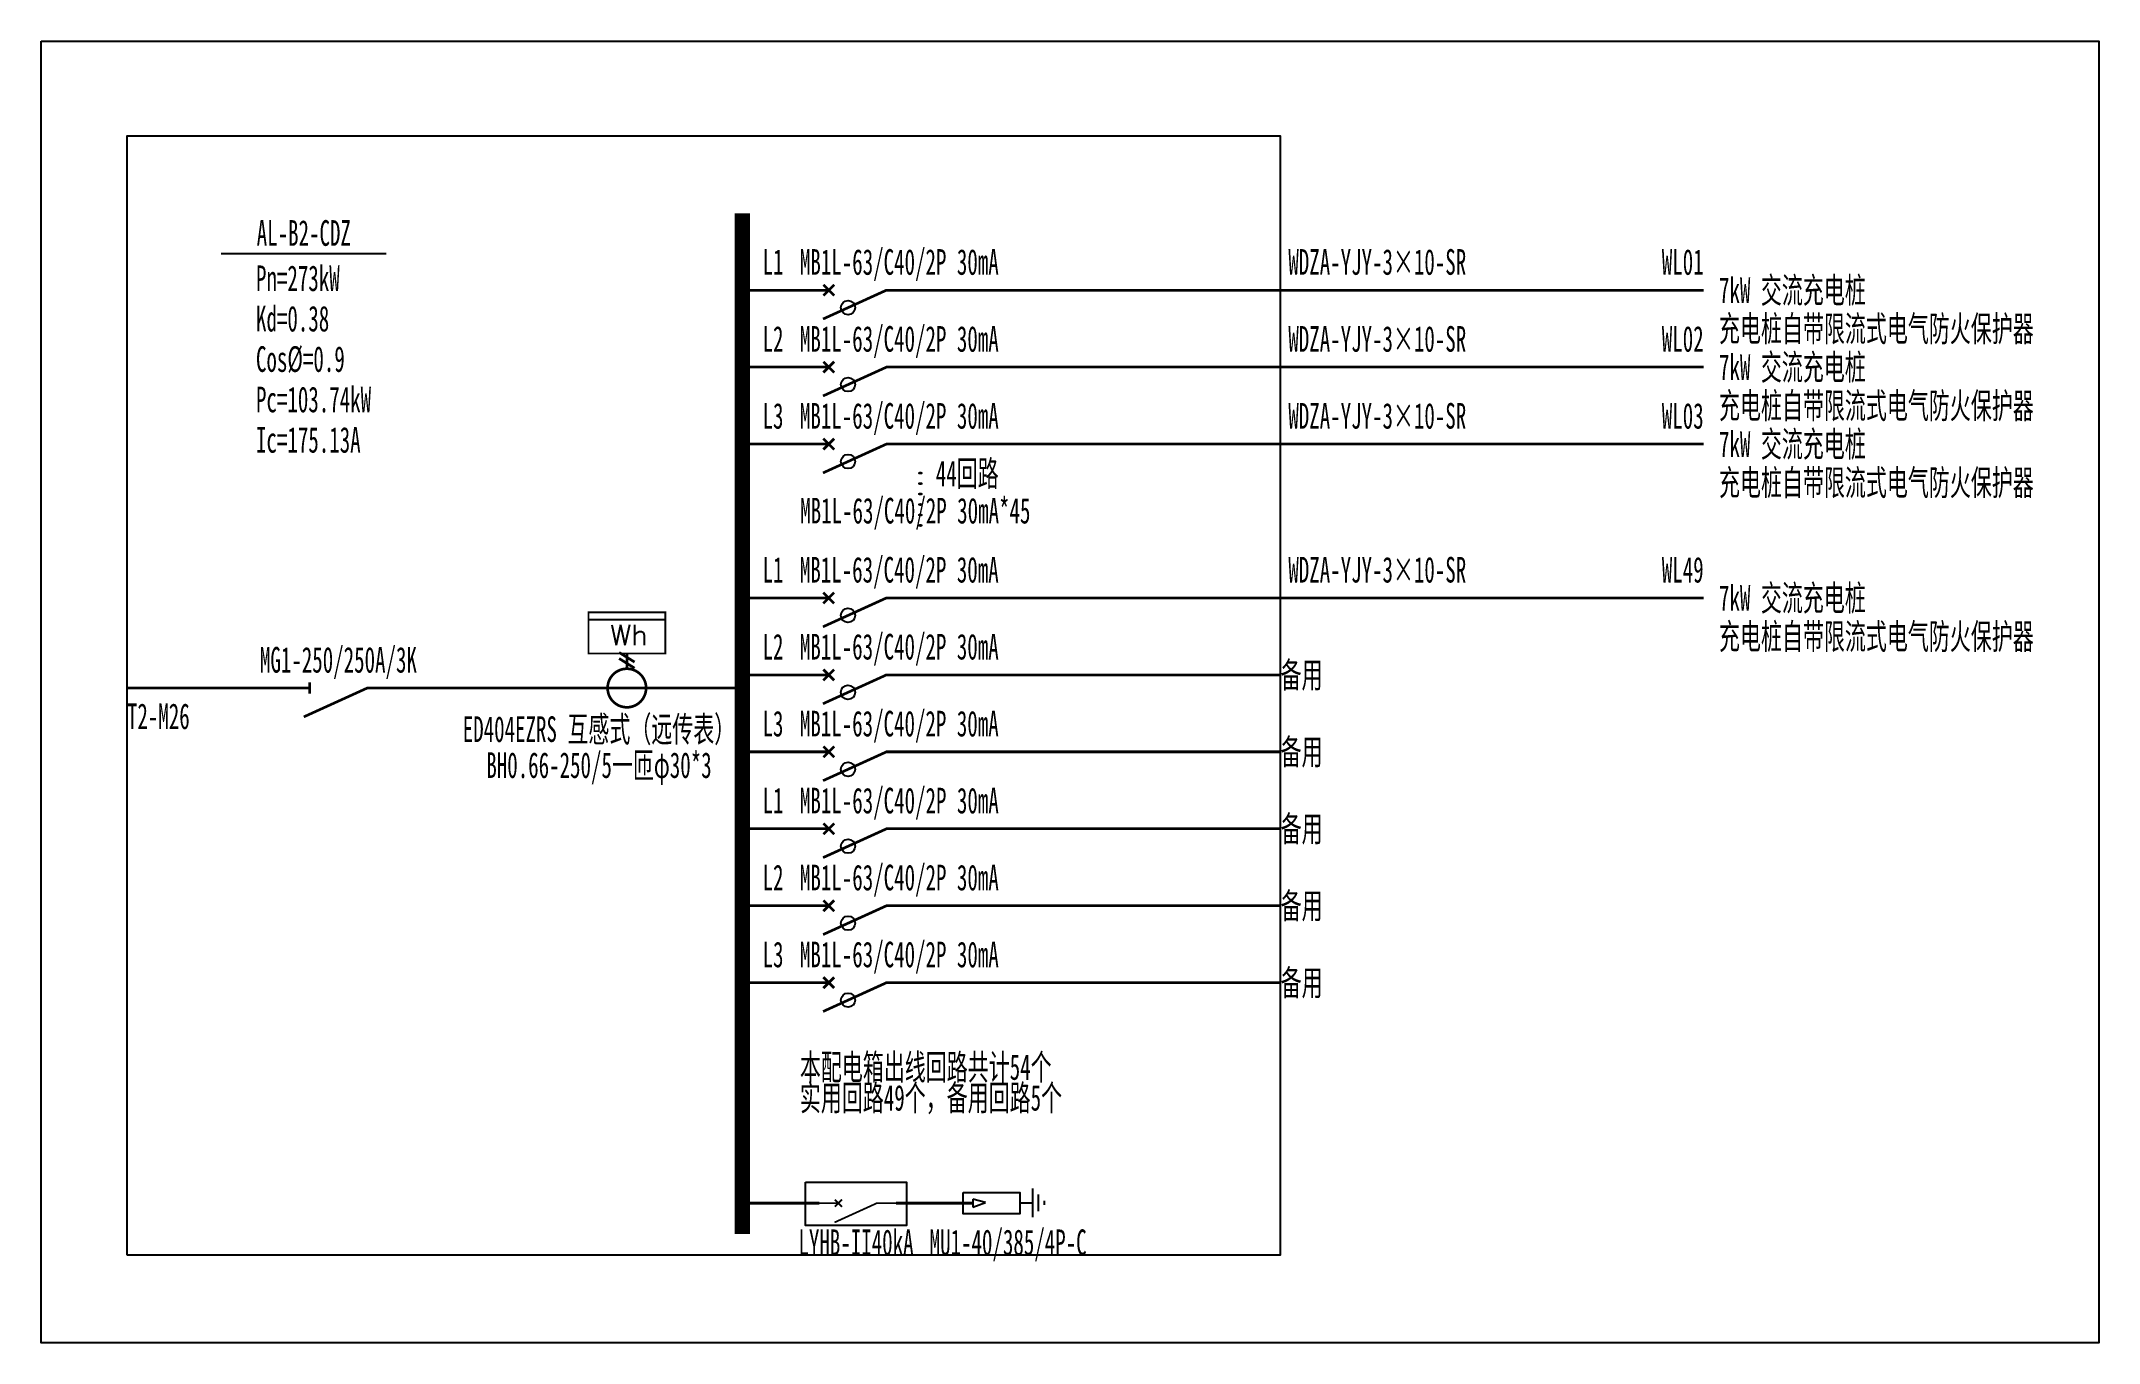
# Model space of a CAD drawing. Extents: x 1433440 to 1438255, y 419569 to 422614.
import ezdxf
from ezdxf.enums import TextEntityAlignment as Align

# ---------------------------------------------------------------- set-up
doc = ezdxf.new("R2010")
doc.units = 0
doc.header["$MEASUREMENT"] = 0
doc.layers.add('系统图', color=1, linetype='Continuous')
doc.styles.add('_SIMPLEX', font='simplex_.ttf', dxfattribs={"width": 0.6})
doc.styles.add('宋体', font='', dxfattribs={"width": 0.8, "height": 3.5})
doc.styles.get('宋体').set_extended_font_data('SimSun')

# ---------------------------------------------------------------- blocks, each defined once
blk = doc.blocks.new('$element$00000189')
at = {"const_width": 0.0233}
for points in [[(0, 0), (0, -1)], [(0.167, -0.5), (0.3, -0.5)], [(0.256, -0.433), (0.172, -0.567)], [(0.308, -0.433), (0.225, -0.567)]]:
    blk.add_lwpolyline(points, dxfattribs=at)
blk.add_lwpolyline([(0, -0.333, 1), (0, -0.667, 1), (0, -0.333)], format="xyb", close=True, dxfattribs=at)
at = {"flags": 9}
blk.add_attdef('S', (0, 0), '', height=0.00000667, dxfattribs=at)
blk = doc.blocks.new('$element$00000492')
blk.add_line((0.173, 0), (0.173, -1))
at = {"const_width": 0.0233}
blk.add_lwpolyline([(-0.267, 0), (0.267, 0), (0.267, -1), (-0.267, -1), (-0.267, 0)], dxfattribs=at)
at = {"style": '_SIMPLEX'}
blk.add_text('Wh', height=0.2667, rotation=270, dxfattribs=at).set_placement((-0.161, -0.281))
at = {"flags": 9}
blk.add_attdef('S', (0, 0), '', height=0.00000667, dxfattribs=at)
blk.add_attdef('S', (0, 0), '', height=0.00000667, dxfattribs=at)
blk.add_attdef('S', (0, 0), '', height=0.00000667, dxfattribs=at)
blk = doc.blocks.new('$element$00000497')
at = {"const_width": 0.0233}
for points in [[(0, 0), (0, -0.25)], [(0, -1), (0, -0.75), (-0.25, -0.2)], [(-0.047, -0.297), (0.047, -0.203)], [(-0.047, -0.203), (0.047, -0.297)]]:
    blk.add_lwpolyline(points, dxfattribs=at)
at = {"flags": 9}
blk.add_attdef('S', (0, 0), '', height=0.00000667, dxfattribs=at)
blk = doc.blocks.new('$element$00000525')
at = {"const_width": 0.0233}
for points in [[(0, 0), (0, -0.25)], [(-0.25, -0.2), (0, -0.75), (0, -1)], [(-0.047, -0.203), (0.047, -0.297)], [(0.047, -0.203), (-0.047, -0.297)]]:
    blk.add_lwpolyline(points, dxfattribs=at)
blk.add_circle((-0.151, -0.417), 0.0615)
at = {"flags": 9}
blk.add_attdef('S', (0, 0), '', height=0.00000667, dxfattribs=at)
blk = doc.blocks.new('$element$00000519')
at = {"const_width": 0.0233}
for points in [[(0, 0), (0, -0.25)], [(0, -1), (0, -0.75), (-0.25, -0.2)], [(-0.05, -0.25), (0.05, -0.25)]]:
    blk.add_lwpolyline(points, dxfattribs=at)
at = {"flags": 9}
blk.add_attdef('S', (0, 0), '', height=0.00000667, dxfattribs=at)

msp = doc.modelspace()

# ---------------------------------------------------------------- linework, layer by layer
at = {"color": 0, "linetype": 'ByBlock'}
for p, q in [((1433861, 422117.4), (1434247.2, 422117.4)), ((1435759.2, 419930), (1435759.2, 419862.8)), ((1435773.1, 419916), (1435773.1, 419876.8)), ((1435649.5, 419897), (1435620.2, 419904.9)), ((1435620.2, 419904.9), (1435620.2, 419886.7)), ((1435620.2, 419886.2), (1435649.5, 419897)), ((1435730, 419896.8), (1435758.1, 419896.8)), ((1435786.8, 419901.6), (1435786.8, 419891.8))]:
    msp.add_line(p, q, dxfattribs=at)
for points in [[(1433640.3, 419775.1), (1436340.2, 419775.1), (1436340.2, 422391.6), (1433640.3, 422391.6)], [(1435228.2, 419945.3), (1435464.9, 419945.3), (1435464.9, 419843.3), (1435228.2, 419843.3)], [(1435597.4, 419921), (1435730.2, 419921), (1435730.2, 419871), (1435597.4, 419871)]]:
    msp.add_lwpolyline(points, close=True, dxfattribs=at)
for points, const_width in [([(1435080.2, 422211.6), (1435080.2, 419823.6)], 36), ([(1435080.2, 422031.6), (1435215.2, 422031.6)], 6.3), ([(1435485.2, 422031.6), (1437330.2, 422031.6)], 6.3), ([(1435080.2, 421851.6), (1435215.2, 421851.6)], 6.3), ([(1435485.2, 421851.6), (1437330.2, 421851.6)], 6.3), ([(1435080.2, 421671.6), (1435215.2, 421671.6)], 6.3), ([(1435485.2, 421671.6), (1437330.2, 421671.6)], 6.3), ([(1435080.1, 421311.6), (1435215.1, 421311.6)], 6.3), ([(1435485.1, 421311.6), (1436340.1, 421311.6)], 6.3), ([(1436340.2, 421311.6), (1437330.2, 421311.6)], 6.3), ([(1435080.1, 421131.6), (1435215.1, 421131.6)], 6.3), ([(1435485.1, 421131.6), (1436340.1, 421131.6)], 6.3), ([(1433640.3, 421100.9), (1434000.2, 421100.9)], 6.3), ([(1434270.2, 421100.9), (1435080.2, 421100.9)], 6.3), ([(1435080.2, 420951.6), (1435215.2, 420951.6)], 6.3), ([(1435485.2, 420951.6), (1436340.2, 420951.6)], 6.3), ([(1435080.3, 420771.6), (1435215.3, 420771.6)], 6.3), ([(1435485.3, 420771.6), (1436340.3, 420771.6)], 6.3), ([(1435080.3, 420591.6), (1435215.3, 420591.6)], 6.3), ([(1435485.3, 420591.6), (1436340.3, 420591.6)], 6.3), ([(1435080.3, 420411.6), (1435215.3, 420411.6)], 6.3), ([(1435485.3, 420411.6), (1436340.3, 420411.6)], 6.3), ([(1435080.2, 419895.8), (1435260.3, 419895.8)], 6.3), ([(1435440.3, 419895.8), (1435620.2, 419895.8)], 6.3)]:
    msp.add_lwpolyline(points, dxfattribs=dict(at, const_width=const_width))
at = {"layer": '系统图'}
msp.add_lwpolyline([(1433439.5, 422614.1), (1438255, 422614.1), (1438255, 419569.1), (1433439.5, 419569.1)], close=True, dxfattribs=at)

# ---------------------------------------------------------------- block references
at = {"color": 0, "linetype": 'ByBlock', "rotation": 90}
for name, p, xscale, yscale, zscale in [('$element$00000525', (1435215.2, 422031.6), 270, 270, 270), ('$element$00000525', (1435215.2, 421851.6), 270, 270, 270), ('$element$00000525', (1435215.2, 421671.6), 270, 270, 270), ('$element$00000525', (1435215.1, 421311.6), 270, 270, 270), ('$element$00000492', (1434720.2, 421229.9), 180, 180, 180), ('$element$00000189', (1434675.2, 421100.9), 270, 270, 270), ('$element$00000519', (1434000.2, 421100.9), 270, 270, 270), ('$element$00000525', (1435215.1, 421131.6), 270, 270, 270), ('$element$00000525', (1435215.2, 420951.6), 270, 270, 270), ('$element$00000525', (1435215.3, 420771.6), 270, 270, 270), ('$element$00000525', (1435215.3, 420591.6), 270, 270, 270), ('$element$00000525', (1435215.3, 420411.6), 270, 270, 270), ('$element$00000497', (1435260.3, 419895.8), 180, 180, 180)]:
    msp.add_blockref(name, p, dxfattribs=dict(at, xscale=xscale, yscale=yscale, zscale=zscale))

# ---------------------------------------------------------------- texts
at = {"color": 0, "linetype": 'ByBlock', "style": '宋体', "width": 0.6}
for s, p in [('AL-B2-CDZ', (1434054.1, 422117.4)), ('L1', (1435152.2, 422049.6)), ('L2', (1435152.2, 421869.6)), ('L3', (1435152.2, 421689.6)), ('L1', (1435152.1, 421329.6)), ('L2', (1435152.1, 421149.6)), ('L3', (1435152.1, 420969.6)), ('L1', (1435152.3, 420789.6)), ('L2', (1435152.3, 420609.6)), ('L3', (1435152.3, 420429.6))]:
    msp.add_text(s, height=60, dxfattribs=at).set_placement(p, align=Align.BOTTOM_CENTER)
at = {"color": 40, "linetype": 'ByBlock', "style": '宋体', "width": 0.6}
for s, p in [('MB1L-63/C40/2P 30mA', (1435215.2, 422049.6)), ('MB1L-63/C40/2P 30mA', (1435215.2, 421869.6)), ('MB1L-63/C40/2P 30mA', (1435215.2, 421689.6)), ('MB1L-63/C40/2P 30mA*45', (1435215.9, 421467.8)), ('MB1L-63/C40/2P 30mA', (1435215.1, 421329.6)), ('MB1L-63/C40/2P 30mA', (1435215.1, 421149.6)), ('MB1L-63/C40/2P 30mA', (1435215.1, 420969.6)), ('MB1L-63/C40/2P 30mA', (1435215.3, 420789.6)), ('MB1L-63/C40/2P 30mA', (1435215.3, 420609.6)), ('MB1L-63/C40/2P 30mA', (1435215.3, 420429.6))]:
    msp.add_text(s, height=60, dxfattribs=at).set_placement(p, align=Align.BOTTOM_LEFT)
at = {"color": 0, "linetype": 'ByBlock', "style": '宋体', "width": 0.6}
for s, p in [('WDZA-YJY-3×10-SR', (1436358.2, 422049.6)), ('WDZA-YJY-3×10-SR', (1436358.2, 421869.6)), ('WDZA-YJY-3×10-SR', (1436358.2, 421689.6)), ('44回路', (1435533.2, 421554.8)), ('WDZA-YJY-3×10-SR', (1436358.2, 421329.6)), ('本配电箱出线回路共计54个', (1435215.1, 420166.3)), ('实用回路49个，备用回路5个', (1435215.1, 420094.3))]:
    msp.add_text(s, height=60, dxfattribs=at).set_placement(p, align=Align.BOTTOM_LEFT)
for s, p in [('WL01', (1437330.2, 422049.6)), ('WL02', (1437330.2, 421869.6)), ('WL03', (1437330.2, 421689.6)), ('WL49', (1437330.2, 421329.6))]:
    msp.add_text(s, height=60, dxfattribs=at).set_placement(p, align=Align.BOTTOM_RIGHT)
for s, p in [('Pn=273kW', (1433942.3, 422029.5)), ('Kd=0.38', (1433942.3, 421935)), ('Cos%%C=0.9', (1433942.3, 421840.5)), ('Pc=103.74kW', (1433942.3, 421746)), ('Ic=175.13A', (1433942.3, 421651.5))]:
    msp.add_text(s, height=60, dxfattribs=at).set_placement(p)
for s, p in [('7kW 交流充电桩', (1437366.1, 422031.6)), ('充电桩自带限流式电气防火保护器', (1437366.1, 421941.6)), ('7kW 交流充电桩', (1437366.1, 421851.6)), ('充电桩自带限流式电气防火保护器', (1437366.1, 421761.6)), ('7kW 交流充电桩', (1437366.1, 421671.6)), ('充电桩自带限流式电气防火保护器', (1437366.1, 421581.6)), ('7kW 交流充电桩', (1437366.1, 421311.6)), ('充电桩自带限流式电气防火保护器', (1437366.1, 421221.6)), ('备用', (1436340.1, 421131.6)), ('备用', (1436340.1, 420951.6)), ('备用', (1436340.3, 420771.6)), ('备用', (1436340.3, 420591.6)), ('备用', (1436340.3, 420411.6))]:
    msp.add_text(s, height=60, dxfattribs=at).set_placement(p, align=Align.MIDDLE_LEFT)
msp.add_text('......', height=60, rotation=270, dxfattribs=at).set_placement((1435474.4, 421615.9), align=Align.BOTTOM_LEFT)
at = {"color": 4, "linetype": 'ByBlock', "style": '宋体', "width": 0.6}
msp.add_text('MG1-250/250A/3K', height=60, dxfattribs=at).set_placement((1434135.2, 421118.9), align=Align.BOTTOM_CENTER)
at = {"color": 0, "linetype": 'ByBlock', "style": '宋体', "width": 0.6}
msp.add_text('T2-M26', height=60, dxfattribs=at).set_placement((1433640.3, 421064.9), align=Align.TOP_LEFT)
at = {"color": 2, "linetype": 'ByBlock', "style": '宋体', "width": 0.6}
msp.add_text('ED404EZRS 互感式（远传表）', height=60, dxfattribs=at).set_placement((1434745, 421034.7), align=Align.TOP_CENTER)
at = {"color": 3, "linetype": 'ByBlock', "style": '宋体', "width": 0.6}
msp.add_text('BH0.66-250/5一匝φ30*3', height=60, dxfattribs=at).set_placement((1434745, 420950.5), align=Align.TOP_CENTER)
at = {"color": 40, "linetype": 'ByBlock', "style": '宋体', "width": 0.6}
msp.add_text('LYHB-II40kA', height=60, dxfattribs=at).set_placement((1435346.5, 419834.3), align=Align.TOP_CENTER)
at = {"color": 30, "linetype": 'ByBlock', "style": '宋体', "width": 0.6}
msp.add_text('MU1-40/385/4P-C', height=60, dxfattribs=at).set_placement((1435702.5, 419834.3), align=Align.TOP_CENTER)

doc.saveas('drawing.dxf')
